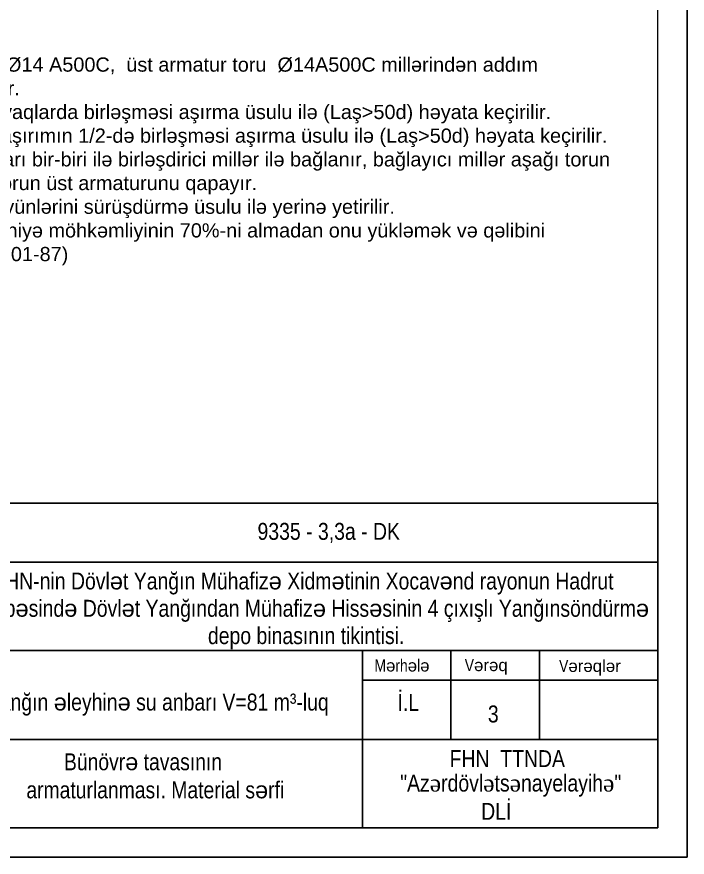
# Model space of a CAD drawing. Header units: millimetres. Extents: x 1067644 to 1117794, y -913136 to -692535.
# Drawn here: x 1105868 to 1117794, y -785239 to -770283 of the extents above; entities that cross this region are included whole.
import ezdxf

# ---------------------------------------------------------------- set-up
doc = ezdxf.new("R2010")
doc.units = ezdxf.units.MM
for name, color, linetype, lineweight in [('0_Ном._пера__7', 7, 'Continuous', 60), ('Layer3', 7, 'Continuous', 13), ('перегородка_Ном._пера__1', 7, 'Continuous', 15)]:
    doc.layers.add(name, color=color, linetype=linetype, lineweight=lineweight)
doc.styles.get("Standard").update_dxf_attribs({"font": 'a3ar(la).ttf'})
doc.styles.add('style6', font='ARIALN.TTF', dxfattribs={"height": 300})

# ---------------------------------------------------------------- blocks, each defined once
blk = doc.blocks.new('ntnntyht')
at = {"lineweight": 25}
for p, q in [((2003567, -20955), (2003567, -50629)), ((2003567, -50629), (1961564, -50629))]:
    blk.add_line(p, q, dxfattribs=at)
at = {"lineweight": 5, "ltscale": 15}
for p, q in [((2003045, -50106), (2003045, -21477)), ((2003045, -44361), (2003045, -44361))]:
    blk.add_line(p, q, dxfattribs=at)
at = {"lineweight": 25, "ltscale": 15}
for p, q in [((1983715, -44361), (2003045, -44361)), ((2003045, -44361), (2003045, -50106)), ((1990507, -45402), (2003046, -45402)), ((1990507, -46969), (2003044, -46969)), ((1997821, -50106), (1997821, -46964)), ((1999383, -46975), (1999383, -48543)), ((2000954, -46972), (2000954, -48538)), ((2002983, -47496), (1997821, -47496)), ((1997821, -47496), (2003045, -47496)), ((1990511, -48542), (2003038, -48542)), ((1963654, -50106), (2003045, -50106))]:
    blk.add_line(p, q, dxfattribs=at)
at = {"lineweight": 25, "attachment_point": 1, "style": 'style6'}
for s, insert, char_height, width in [('M{\\fArial|b0|i0|c0|p34;ə}rh{\\fArial|b0|i0|c0|p34;ə}l{\\fArial|b0|i0|c0|p34;ə}', (1998032, -47127), 213.61, 6455.66), ('V{\\fArial|b0|i0|c0|p34;ə\\fArial|b0|i0|c238|p34;r\\fArial|b0|i0|c0|p34;ə\\fArial|b0|i0|c238|p34;q}', (1999630, -47120), 213.61, 6455.66), ('V{\\fArial|b0|i0|c0|p34;ə\\fArial|b0|i0|c238|p34;r\\fArial|b0|i0|c0|p34;ə\\fArial|b0|i0|c238|p34;ql\\fArial|b0|i0|c0|p34;ə\\fArial|b0|i0|c238|p34;r}', (2001300, -47134), 213.615, 6455.66), ('{\\fArial Narrow|b0|i0|c238|p34;İ}.L{\\fArial Narrow|b0|i0|c186|p34;      }', (1998440, -47738), 300, 10555.18)]:
    blk.add_mtext(s, dxfattribs=dict(at, insert=insert, char_height=char_height, width=width))
at = {"insert": (1991168, -47731), "char_height": 300, "attachment_point": 1, "style": 'style6'}
blk.add_mtext_dynamic_manual_height_columns('Yan{\\fArial Narrow|b0|i0|c238|p34;ğı}n {\\fArial|b0|i0|c238|p34;ə}leyhin{\\fArial|b0|i0|c238|p34;ə} su anbar{\\fArial Narrow|b0|i0|c238|p34;ı} {\\fArial Narrow|b0|i0|c238|p34;V=81} m³{\\fArial Narrow|b0|i0|c238|p34;-luq }', width=9709.14, gutter_width=1, heights=[0], dxfattribs=at)
at = {"ltscale": 15, "insert": (1998979, -48733), "char_height": 300, "attachment_point": 1, "style": 'style6'}
blk.add_mtext('  {\\fArial Narrow|b0|i0|c238|p34;  FHN  TTNDA}', dxfattribs=at)
at = {"lineweight": 25, "ltscale": 15, "insert": (1998487, -49166), "char_height": 300, "width": 9056.29, "attachment_point": 1, "style": 'style6'}
blk.add_mtext('"Az{\\fTimes New Roman|b0|i0|c238|p18;ə}rdövl{\\fTimes New Roman|b0|i0|c238|p18;ə}ts{\\fTimes New Roman|b0|i0|c238|p18;ə}nayelayih{\\fTimes New Roman|b0|i0|c238|p18;ə}"\\P               DL{\\fArial Narrow|b0|i0|c238|p34;İ}', dxfattribs=at)
at = {"layer": '0_Ном._пера__7', "linetype": 'Continuous', "insert": (1996774, -46266), "char_height": 300, "width": 13566.31, "attachment_point": 5, "line_spacing_factor": 0.967685, "style": 'style6'}
blk.add_mtext('{\\fArial Narrow|b0|i0|c238|p34;FHN-nin Dövl\\fArial|b0|i0|c238|p38;ə\\fArial Narrow|b0|i0|c238|p34;t Yanğın Mühafiz\\fArial|b0|i0|c238|p38;ə\\fArial Narrow|b0|i0|c238|p34; Xidm\\fArial|b0|i0|c238|p38;ə\\fArial Narrow|b0|i0|c238|p34;tinin} {\\fArial Narrow|b0|i0|c238|p34;Xocav\\fArial|b0|i0|c238|p38;ə\\fArial Narrow|b0|i0|c238|p34;nd rayonun Hadrut\\Pq\\fArial|b0|i0|c238|p38;ə\\fArial Narrow|b0|i0|c238|p34;s\\fArial|b0|i0|c238|p38;ə\\fArial Narrow|b0|i0|c238|p34;b\\fArial|b0|i0|c238|p38;ə\\fArial Narrow|b0|i0|c238|p34;sind\\fArial|b0|i0|c238|p38;ə\\fArial Narrow|b0|i0|c238|p34; Dövl\\fArial|b0|i0|c238|p38;ə\\fArial Narrow|b0|i0|c238|p34;t Yanğından Mühafiz\\fArial|b0|i0|c238|p38;ə\\fArial Narrow|b0|i0|c238|p34; Hiss\\fArial|b0|i0|c238|p38;ə\\fArial Narrow|b0|i0|c238|p34;sinin 4 çıxışlı Yanğınsöndürm\\fArial|b0|i0|c238|p38;ə\\fArial Narrow|b0|i0|c238|p34;\\P depo binasının} {\\fArial Narrow|b0|i0|c238|p34;tikintisi}.', dxfattribs=at)
at = {"layer": 'перегородка_Ном._пера__1', "linetype": 'Continuous', "insert": (1995961, -44708), "char_height": 300, "attachment_point": 1, "style": 'style6'}
blk.add_mtext('{\\fArial Narrow|b0|i0|c238|p34;9335} -{\\fArial Narrow|b0|i0|c238|p34; 3,3a }- DK', dxfattribs=at)

msp = doc.modelspace()

# ---------------------------------------------------------------- block references
at = {"color": 3, "xscale": 1.004925508461463, "yscale": 1.004925508461463, "zscale": 1.004925508461463}
msp.add_blockref('ntnntyht', (-895641.897, -734361.285), dxfattribs=at)

# ---------------------------------------------------------------- texts
at = {"lineweight": 0, "ltscale": 0.1, "insert": (1101385.783, -770585.008), "char_height": 252.875, "width": 24281.44344, "attachment_point": 1, "style": 'style6'}
msp.add_mtext('{\\fArial|b0|i0|c238|p34;\\LQEYD\\fArial|b0|i0|c0|p34;LƏ\\fArial|b0|i0|c238|p34;R:\\P\\l1. \\fArial|b0|i0|c0|p34;Ə\\fArial|b0|i0|c238|p34;sas aşağı\\fArial|b0|i0|c0|p34; \\fArial|b0|i0|c238|p34;armatur toru %%C14 A500C\\fArial|b0|i0|c0|p34;, \\fArial|b0|i0|c238|p34; üst armatur toru  %%C14A500C\\fArial|b0|i0|c0|p34; \\fArial|b0|i0|c238|p34;millərindən addım\\P 200x200 mm\\fArial|b0|i0|c0|p34; \\fArial|b0|i0|c238|p34;olmaqla yığılır\\fArial|b0|i0|c0|p34;.\\P2\\fArial|b0|i0|c238|p34;. Üst armatur millərinin dayaqlarda birləşməsi aşırma üsulu ilə (Laş>50d) həyata keçirilir\\fArial|b0|i0|c0|p34;.\\fArial|b0|i0|c238|p34;\\P\\fArial|b0|i0|c0|p34;3\\fArial|b0|i0|c238|p34;. Aşağı armatur millərinin aşırımın 1/\\fArial|b0|i0|c0|p34;2\\fArial|b0|i0|c238|p34;-də birləşməsi aşırma üsulu ilə (Laş>50d) həyata keçirilir\\fArial|b0|i0|c0|p34;.\\fArial|b0|i0|c238|p34;\\P4. Aşağı və üst armatur torları bir-biri ilə birləşdirici millər ilə bağlanır, bağlayıcı millər aşağı\\fArial|b0|i0|c0|p34; \\fArial|b0|i0|c238|p34;torun\\P aşağı \\fArial|b0|i0|c0|p34; \\fArial|b0|i0|c238|p34;armaturunu və üst torun\\fArial|b0|i0|c0|p34; \\fArial|b0|i0|c238|p34;üst armaturunu qapayır\\fArial|b0|i0|c0|p34;.\\P\\fArial|b0|i0|c238|p34;5. Armaturların birləşmə düyünlərini\\fArial|b0|i0|c0|p34; \\fArial|b0|i0|c238|p34;sürüşdürmə üsulu ilə yerinə yetirilir.\\fArial|b0|i0|c0|p34;  \\P\\fArial|b0|i0|c238|p34;6\\fArial|b0|i0|c0|p34;. Monolit \\fArial|b0|i0|c238|p34;örtük tavası öz lahiyə möhkəmliyinin \\fArial|b0|i0|c0|p34;70%-ni almadan onu y\\fArial|b0|i0|c238|p34;ükləmək və qəlibini\\fArial|b0|i0|c0|p34; \\fArial|b0|i0|c238|p34;\\P\\fArial|b0|i0|c0|p34; \\fArial|b0|i0|c238|p34;sökmək\\fArial|b0|i0|c0|p34; \\fArial|b0|i0|c238|p34;olmaz\\fArial|b0|i0|c0|p34;. (S\\fArial|b0|i0|c238|p34;NİP 3.03.01-87)}', dxfattribs=at)
at = {"color": 7, "lineweight": 15, "insert": (1114247.87, -782539.321), "char_height": 302.4, "attachment_point": 1, "style": 'style6'}
msp.add_mtext_dynamic_manual_height_columns('{\\fArial Narrow|b0|i0|c238|p34;3}', width=753.35963, gutter_width=12.5, heights=[0], dxfattribs=at)
at = {"layer": 'Layer3', "color": 0, "lineweight": 25, "insert": (1105656.009, -783391.682), "char_height": 300, "width": 7423.62436, "attachment_point": 1}
msp.add_mtext('{\\fArial Narrow|b0|i0|c0|p34;           Bünövr\\fArial|b0|i0|c238|p34;ə\\fArial Narrow|b0|i0|c0|p34; tavas\\fArial Narrow|b0|i0|c238|p34;ı\\fArial Narrow|b0|i0|c0|p34;n\\fArial Narrow|b0|i0|c238|p34;ı\\fArial Narrow|b0|i0|c0|p34;n             \\P    armaturlanmas\\fArial Narrow|b0|i0|c238|p34;ı\\fArial Narrow|b0|i0|c0|p34;.\\fArial Narrow|b0|i0|c238|p34; M\\fArial Narrow|b0|i0|c0|p34;aterial s\\fArial|b0|i0|c238|p34;ə\\fArial Narrow|b0|i0|c0|p34;rfi}', dxfattribs=at)

doc.saveas('drawing.dxf')
